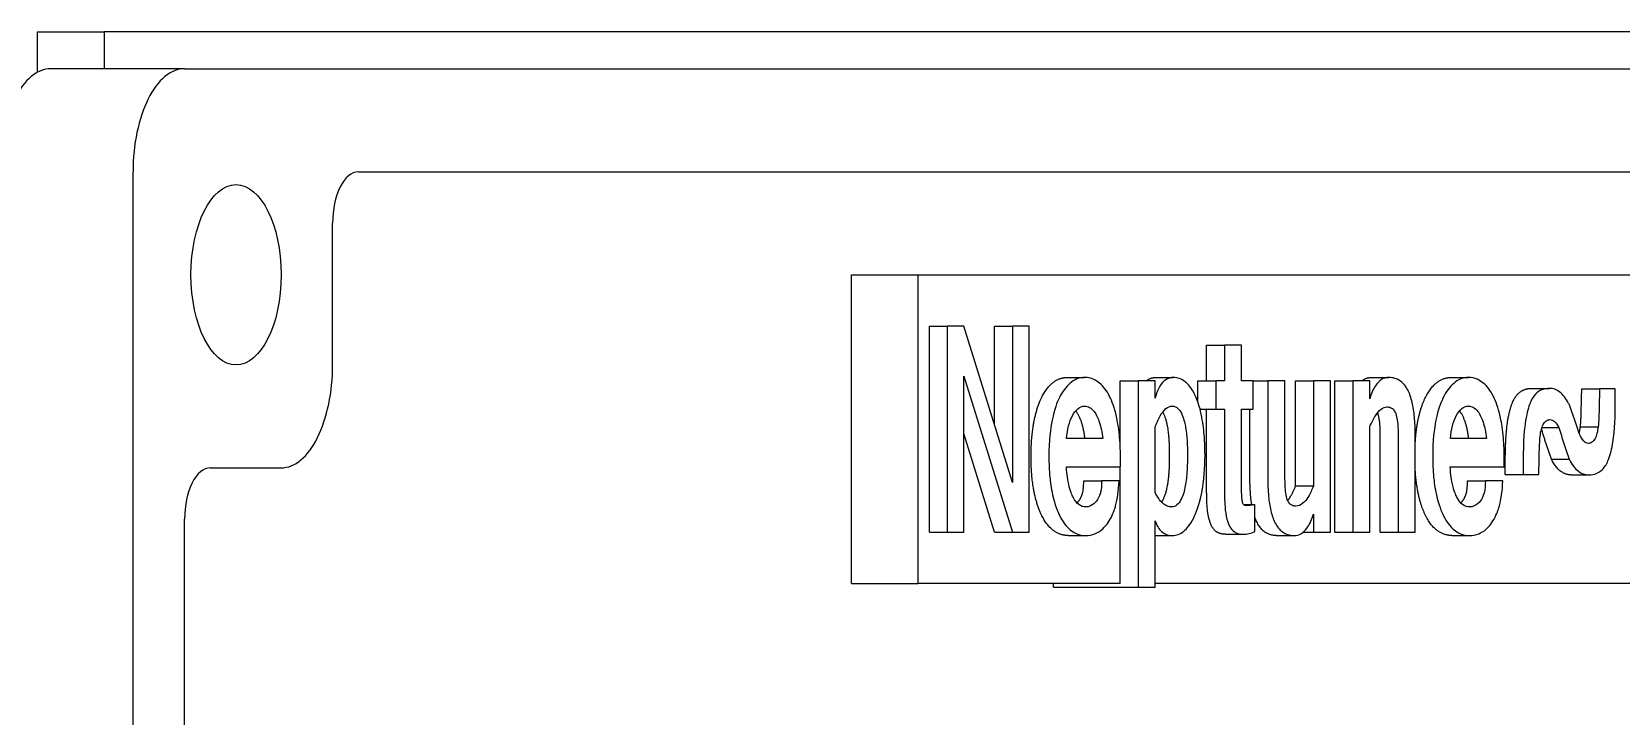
# Model space of a CAD drawing. Header units: inches. Extents: x 12 to 318, y 5 to 204.
# Drawn here: x 155.764 to 159.618, y 85.659 to 87.316 of the extents above; entities that cross this region are included whole.
import ezdxf

# ---------------------------------------------------------------- set-up
doc = ezdxf.new("R2010")
doc.units = ezdxf.units.IN
doc.header["$LTSCALE"] = 9.5
doc.header["$MEASUREMENT"] = 0
doc.layers.add('Dimension', color=7, linetype='Continuous', lineweight=25)
doc.layers.add('Visible', color=7, linetype='Continuous', lineweight=18)
doc.styles.add('Standard D-E', font='arial.ttf')
doc.dimstyles.new('in [mm] D-E NeptuneBenson', dxfattribs={"dimscale": 9.5, "dimtxt": 0.15, "dimasz": 0.098425, "dimexe": 0.125, "dimexo": 0.063, "dimgap": 0.031496, "dimtad": 0, "dimtih": 1, "dimtoh": 1, "dimdec": 4, "dimzin": 3, "dimdsep": 46, "dimlunit": 5, "dimtxsty": 'Standard D-E', "dimcen": 0.09, "dimdle": 0.393701, "dimclrd": 256, "dimclre": 256, "dimclrt": 256, "dimadec": 1, "dimazin": 1, "dimtfac": 1, "dimtofl": 0, "dimtmove": 0, "dimatfit": 3, "dimfxl": 1, "dimfrac": 1, "dimtolj": 1, "dimtzin": 4, "dimlwd": -1, "dimlwe": -1, "dimarcsym": 0})

# ---------------------------------------------------------------- blocks, each defined once
blk = doc.blocks.new('*D26')
at = {"layer": 'Defpoints', "color": 0, "transparency": 16777216}
for p in [(158.4059, 100.6863), (159.8111, 27.7063), (175.2466, 27.7063)]:
    blk.add_point(p, dxfattribs=at)
at = {"layer": 'Dimension', "transparency": 16777216}
for p, q in [((159.0044, 100.6863), (176.4341, 100.6863)), ((175.2466, 99.7513), (175.2466, 83.4672)), ((175.2466, 28.6414), (175.2466, 78.9878)), ((160.4096, 27.7063), (176.4341, 27.7063))]:
    blk.add_line(p, q, dxfattribs=at)
for points in [[(175.0907, 99.7513), (175.4024, 99.7513), (175.2466, 100.6863)], [(175.0907, 28.6414), (175.4024, 28.6414), (175.2466, 27.7063)]]:
    blk.add_solid(points, dxfattribs=at)
at = {"layer": 'Dimension', "transparency": 16777216, "char_height": 1.425, "attachment_point": 5, "style": 'Standard D-E'}
for s, insert in [('\\A1; 73 in', (175.2466, 82.2548)), ('\\A1;[1853.7 mm]', (175.2466, 80.0151))]:
    blk.add_mtext(s, dxfattribs=dict(at, insert=insert))
blk = doc.blocks.new('*D27')
at = {"layer": 'Defpoints', "color": 0, "transparency": 16777216}
for p in [(145.3107, 108.5663), (184.5188, 108.5663), (159.8111, 27.7063)]:
    blk.add_point(p, dxfattribs=at)
at = {"layer": 'Dimension', "transparency": 16777216}
for p, q in [((145.9092, 108.5663), (185.7063, 108.5663)), ((184.5188, 107.6313), (184.5188, 71.0909)), ((184.5188, 28.6414), (184.5188, 65.1817)), ((160.4096, 27.7063), (185.7063, 27.7063))]:
    blk.add_line(p, q, dxfattribs=at)
for points in [[(184.363, 107.6313), (184.6747, 107.6313), (184.5188, 108.5663)], [(184.363, 28.6414), (184.6747, 28.6414), (184.5188, 27.7063)]]:
    blk.add_solid(points, dxfattribs=at)
at = {"layer": 'Dimension', "transparency": 16777216, "char_height": 1.425, "attachment_point": 5, "style": 'Standard D-E'}
for s, insert in [('\\A1; 80{\\H1x;\\S7#8;} in', (184.5188, 69.8785)), ('\\A1;[2053.8 mm]', (184.5188, 66.9239))]:
    blk.add_mtext(s, dxfattribs=dict(at, insert=insert))

msp = doc.modelspace()

# ---------------------------------------------------------------- linework, layer by layer
at = {"layer": 'Visible'}
for p, q in [((155.7782, 87.316313), (155.94058, 87.316313)), ((155.7782, 87.21778), (155.7782, 87.316313)), ((155.94058, 87.316313), (155.94058, 87.226313)), ((162.34058, 87.316313), (155.94058, 87.316313)), ((156.13534, 87.226313), (155.81058, 87.226313)), ((156.13534, 87.226313), (162.88534, 87.226313)), ((156.01034, 79.476313), (156.01034, 86.976313)), ((156.557215, 86.976278), (162.463465, 86.976278)), ((156.494715, 86.507563), (156.494715, 86.851278)), ((157.75421, 86.726278), (157.91659, 86.726278)), ((157.75421, 85.976278), (157.75421, 86.726278)), ((157.91659, 86.726278), (161.10409, 86.726278)), ((157.91659, 85.976278), (157.91659, 86.726278)), ((157.943411, 86.101278), (157.943411, 86.601278)), ((157.943411, 86.601278), (157.986713, 86.601278)), ((157.986713, 86.601278), (157.986713, 86.101278)), ((158.027198, 86.601278), (157.986713, 86.601278)), ((158.14486, 86.22223), (158.027198, 86.601278)), ((158.101559, 86.601278), (158.14486, 86.601278)), ((158.101559, 86.361725), (158.101559, 86.601278)), ((158.185599, 86.601278), (158.14486, 86.601278)), ((158.14486, 86.601278), (158.14486, 86.22223)), ((158.185599, 86.101278), (158.185599, 86.601278)), ((158.616417, 86.555225), (158.659719, 86.555225)), ((158.616417, 86.468687), (158.616417, 86.555225)), ((158.701217, 86.555225), (158.659719, 86.555225)), ((158.659719, 86.555225), (158.659719, 86.468687)), ((158.701217, 86.468687), (158.701217, 86.555225)), ((158.027198, 86.479821), (158.14486, 86.101278)), ((158.027198, 86.101278), (158.027198, 86.479821)), ((158.277058, 86.476784), (158.32036, 86.476784)), ((158.406758, 86.468687), (158.450059, 86.468687)), ((158.406758, 86.306338), (158.406758, 86.468687)), ((158.491304, 86.468687), (158.450059, 86.468687)), ((158.450059, 86.468687), (158.450059, 85.967675)), ((158.491304, 86.426683), (158.491304, 86.468687)), ((158.492285, 86.476784), (158.535586, 86.476784)), ((158.595162, 86.468687), (158.638464, 86.468687)), ((158.595162, 86.417482), (158.595162, 86.468687)), ((158.659719, 86.468687), (158.638464, 86.468687)), ((158.638464, 86.468687), (158.638464, 86.399861)), ((158.729557, 86.468687), (158.701217, 86.468687)), ((158.729557, 86.399861), (158.729557, 86.468687)), ((158.729557, 86.468687), (158.764874, 86.468687)), ((158.806625, 86.468687), (158.764874, 86.468687)), ((158.764874, 86.468687), (158.764874, 86.231845)), ((158.806625, 86.234375), (158.806625, 86.468687)), ((158.832403, 86.213626), (158.832403, 86.468687)), ((158.832403, 86.468687), (158.875704, 86.468687)), ((158.916949, 86.468687), (158.875704, 86.468687)), ((158.875704, 86.468687), (158.875704, 86.213626)), ((158.916949, 86.101278), (158.916949, 86.468687)), ((158.927689, 86.101278), (158.927689, 86.468687)), ((158.927689, 86.468687), (158.970991, 86.468687)), ((159.012236, 86.468687), (158.970991, 86.468687)), ((158.970991, 86.468687), (158.970991, 86.101278)), ((159.012236, 86.424659), (159.012236, 86.468687)), ((159.015493, 86.476784), (159.058794, 86.476784)), ((159.208705, 86.476784), (159.252006, 86.476784)), ((159.405712, 86.450468), (159.449014, 86.450468)), ((159.52717, 86.449456), (159.570471, 86.449456)), ((159.608427, 86.449456), (159.570471, 86.449456)), ((159.608427, 86.419598), (159.608427, 86.449456)), ((158.600523, 86.399861), (158.638464, 86.399861)), ((158.616417, 86.212614), (158.616417, 86.399861)), ((158.638464, 86.399861), (158.659719, 86.399861)), ((158.659719, 86.399861), (158.659719, 86.212614)), ((158.701217, 86.210084), (158.701217, 86.399861)), ((158.701217, 86.399861), (158.729557, 86.399861)), ((158.721573, 86.231845), (158.721573, 86.399861)), ((158.101559, 86.101278), (158.027198, 86.340512)), ((158.364135, 86.329011), (158.276584, 86.329011)), ((158.491304, 86.197938), (158.491304, 86.355327)), ((159.012236, 86.101278), (159.012236, 86.356845)), ((159.038013, 86.101278), (159.038013, 86.33559)), ((159.081315, 86.33559), (159.081315, 86.101278)), ((159.122813, 86.101278), (159.122813, 86.33812)), ((159.295781, 86.329011), (159.208231, 86.329011)), ((159.430507, 86.355327), (159.471787, 86.355327)), ((159.523627, 86.357351), (159.566929, 86.357351)), ((156.197857, 86.257563), (156.369715, 86.257563)), ((158.276078, 86.259679), (158.407151, 86.259679)), ((158.406758, 85.976278), (158.406758, 86.259679)), ((158.407151, 86.259679), (158.407151, 86.284477)), ((159.207725, 86.259679), (159.338798, 86.259679)), ((159.338798, 86.259679), (159.338798, 86.284477)), ((159.341441, 86.24146), (159.341441, 86.271825)), ((159.384742, 86.271825), (159.384742, 86.24146)), ((159.453536, 86.278404), (159.496837, 86.278404)), ((158.318303, 86.225772), (158.361605, 86.225772)), ((158.403862, 86.225772), (158.361605, 86.225772)), ((158.832403, 86.213626), (158.875704, 86.213626)), ((159.24995, 86.225772), (159.293251, 86.225772)), ((159.335508, 86.225772), (159.293251, 86.225772)), ((159.341441, 86.24146), (159.384742, 86.24146)), ((159.384742, 86.24146), (159.422951, 86.24146)), ((159.500854, 86.240448), (159.544155, 86.240448)), ((156.135357, 80.320063), (156.135357, 86.132563)), ((158.705956, 86.16808), (158.733352, 86.16808)), ((158.733352, 86.102796), (158.733352, 86.16808)), ((158.875704, 86.145306), (158.875704, 86.101278)), ((157.943411, 86.101278), (157.986713, 86.101278)), ((157.986713, 86.101278), (158.027198, 86.101278)), ((158.101559, 86.101278), (158.14486, 86.101278)), ((158.14486, 86.101278), (158.185599, 86.101278)), ((158.280095, 86.093181), (158.323396, 86.093181)), ((158.491304, 85.967675), (158.491304, 86.129112)), ((158.491304, 86.093181), (158.533562, 86.093181)), ((158.662723, 86.096217), (158.706024, 86.096217)), ((158.785338, 86.093181), (158.828639, 86.093181)), ((158.850935, 86.101278), (158.875704, 86.101278)), ((158.875704, 86.101278), (158.916949, 86.101278)), ((158.927689, 86.101278), (158.970991, 86.101278)), ((158.970991, 86.101278), (159.012236, 86.101278)), ((159.038013, 86.101278), (159.081315, 86.101278)), ((159.081315, 86.101278), (159.122813, 86.101278)), ((159.211741, 86.093181), (159.255043, 86.093181)), ((157.75421, 85.976278), (157.91659, 85.976278)), ((158.406758, 85.976278), (157.91659, 85.976278)), ((158.244378, 85.967675), (158.244378, 85.976278)), ((161.10409, 85.976278), (158.491304, 85.976278)), ((158.244378, 85.967675), (158.450059, 85.967675)), ((158.450059, 85.967675), (158.491304, 85.967675))]:
    msp.add_line(p, q, dxfattribs=at)
for centre, major_axis in [((155.81058, 86.976313), (0, 0.25)), ((156.13534, 86.976313), (0, 0.25)), ((156.557215, 86.851278), (0, 0.125)), ((156.369715, 86.507563), (0, -0.25)), ((156.197857, 86.132563), (0, 0.125))]:
    msp.add_ellipse(centre, major_axis=major_axis, ratio=0.5, start_param=0, end_param=1.57079633, dxfattribs=at)
msp.add_ellipse((156.26034, 86.726313), major_axis=(0, 0.21875), ratio=0.5, dxfattribs=at)
for points in [[(158.190267, 86.284983), (158.190267, 86.329011), (158.202666, 86.399861), (158.225692, 86.449456), (158.258081, 86.476784), (158.277058, 86.476784)], [(158.470164, 86.468687), (158.479772, 86.476784), (158.492285, 86.476784)], [(158.993397, 86.468687), (159.003226, 86.476784), (159.015493, 86.476784)], [(159.341441, 86.271825), (159.341441, 86.319902), (159.348526, 86.386703), (159.363961, 86.431238), (159.388759, 86.450468), (159.405712, 86.450468)], [(159.523627, 86.357351), (159.524892, 86.36646), (159.526158, 86.407452), (159.52717, 86.449456)], [(159.453536, 86.278404), (159.440234, 86.315166), (159.429475, 86.351929)], [(159.520902, 86.341852), (159.522565, 86.348643), (159.523627, 86.357351)], [(158.280095, 86.093181), (158.260105, 86.093181), (158.226957, 86.118991), (158.203172, 86.169092), (158.190267, 86.239436), (158.190267, 86.284983)], [(159.500854, 86.240448), (159.472261, 86.240448), (159.453536, 86.278404)], [(158.662723, 86.096217), (158.647541, 86.096217), (158.629322, 86.1114), (158.618948, 86.142776), (158.616417, 86.18478), (158.616417, 86.212614)], [(158.726052, 86.16808), (158.721573, 86.195092), (158.721573, 86.231845)], [(158.813317, 86.178031), (158.823375, 86.190275), (158.832403, 86.213626)], [(158.785338, 86.093181), (158.748979, 86.093181), (158.733352, 86.138263)]]:
    msp.add_open_spline(points, degree=2, dxfattribs=at)
for points, degree, knots in [([(158.32036, 86.476784), (158.314107, 86.476784), (158.307889, 86.475672), (158.295092, 86.470602), (158.289456, 86.4668), (158.275053, 86.4544), (158.266548, 86.443087), (158.253342, 86.416417), (158.246685, 86.399173), (158.237103, 86.351948), (158.233568, 86.323616), (158.233568, 86.284983)], 3, [-1.49193162, -1.49193162, -1.49193162, -1.49193162, -1.29030138, -1.29030138, -1.0712515, -1.0712515, -0.64119148, -0.64119148, -0.29439022, -0.29439022, 0, 0, 0, 0]), ([(158.407151, 86.284477), (158.407151, 86.301952), (158.406434, 86.319482), (158.402729, 86.35703), (158.399847, 86.371919), (158.392672, 86.403669), (158.386661, 86.419361), (158.373857, 86.444999), (158.365622, 86.455747), (158.348243, 86.470037), (158.336579, 86.476784), (158.32036, 86.476784)], 3, [-0.953742878, -0.953742878, -0.953742878, -0.953742878, -0.864238922, -0.864238922, -0.757751945, -0.757751945, -0.52950742, -0.52950742, -0.247180323, -0.247180323, 0, 0, 0, 0]), ([(158.535586, 86.476784), (158.529343, 86.476784), (158.523069, 86.475273), (158.511848, 86.46798), (158.507032, 86.46282), (158.497961, 86.447681), (158.494215, 86.437767), (158.491304, 86.426683)], 3, [-0.275184465, -0.275184465, -0.275184465, -0.275184465, -0.180024512, -0.180024512, -0.095399098, -0.095399098, 0, 0, 0, 0]), ([(158.612509, 86.288019), (158.612509, 86.307102), (158.611707, 86.326195), (158.608531, 86.358235), (158.606278, 86.376032), (158.597977, 86.410763), (158.592819, 86.425705), (158.578692, 86.452732), (158.570875, 86.460997), (158.555677, 86.473552), (158.545724, 86.476784), (158.535586, 86.476784)], 3, [-0.558955892, -0.558955892, -0.558955892, -0.558955892, -0.427301963, -0.427301963, -0.333627639, -0.333627639, -0.250557772, -0.250557772, -0.154511048, -0.154511048, 0, 0, 0, 0]), ([(159.058794, 86.476784), (159.052778, 86.476784), (159.046782, 86.475323), (159.035676, 86.468502), (159.030744, 86.463548), (159.020508, 86.44812), (159.015913, 86.437076), (159.012236, 86.424659)], 3, [-0.286997863, -0.286997863, -0.286997863, -0.286997863, -0.195305384, -0.195305384, -0.109970073, -0.109970073, 0, 0, 0, 0]), ([(159.122813, 86.33812), (159.122813, 86.352441), (159.1223, 86.367055), (159.119839, 86.393188), (159.118084, 86.405094), (159.112758, 86.427598), (159.109203, 86.437857), (159.099756, 86.455783), (159.094083, 86.46258), (159.078663, 86.474354), (159.068581, 86.476784), (159.058794, 86.476784)], 3, [-0.549838036, -0.549838036, -0.549838036, -0.549838036, -0.440760651, -0.440760651, -0.347374274, -0.347374274, -0.251258835, -0.251258835, -0.149149172, -0.149149172, 0, 0, 0, 0]), ([(159.122813, 86.317269), (159.124274, 86.342502), (159.134312, 86.399861), (159.157339, 86.449456), (159.189727, 86.476784), (159.208705, 86.476784)], 2, [0.38083015, 0.38083015, 0.38083015, 1, 2, 3, 4, 4, 4]), ([(159.252006, 86.476784), (159.245754, 86.476784), (159.239536, 86.475672), (159.226739, 86.470602), (159.221102, 86.4668), (159.206699, 86.4544), (159.198194, 86.443087), (159.184988, 86.416417), (159.178332, 86.399173), (159.168749, 86.351948), (159.165215, 86.323616), (159.165215, 86.284983)], 3, [-1.49193162, -1.49193162, -1.49193162, -1.49193162, -1.29030138, -1.29030138, -1.0712515, -1.0712515, -0.64119148, -0.64119148, -0.29439022, -0.29439022, 0, 0, 0, 0]), ([(159.338798, 86.284477), (159.338798, 86.301952), (159.33808, 86.319482), (159.334375, 86.35703), (159.331494, 86.371919), (159.324319, 86.403669), (159.318307, 86.419361), (159.305503, 86.444999), (159.297268, 86.455747), (159.27989, 86.470037), (159.268225, 86.476784), (159.252006, 86.476784)], 3, [-0.953742878, -0.953742878, -0.953742878, -0.953742878, -0.864238922, -0.864238922, -0.757751945, -0.757751945, -0.52950742, -0.52950742, -0.247180323, -0.247180323, 0, 0, 0, 0]), ([(159.449014, 86.450468), (159.442698, 86.450468), (159.436284, 86.449468), (159.425025, 86.444832), (159.419608, 86.441615), (159.409505, 86.430675), (159.405207, 86.423419), (159.398133, 86.405869), (159.394044, 86.3926), (159.388003, 86.355038), (159.384742, 86.325094), (159.384742, 86.271825)], 3, [-2.38343253, -2.38343253, -2.38343253, -2.38343253, -1.8060438, -1.8060438, -1.33277788, -1.33277788, -0.86133468, -0.86133468, -0.40590851, -0.40590851, 0, 0, 0, 0]), ([(159.494813, 86.414031), (159.488695, 86.425777), (159.481755, 86.43509), (159.465922, 86.447686), (159.457572, 86.450468), (159.449014, 86.450468)], 3, [-0.259669604, -0.259669604, -0.259669604, -0.259669604, -0.130428825, -0.130428825, 0, 0, 0, 0]), ([(159.570471, 86.449456), (159.569305, 86.401063), (159.568831, 86.386556), (159.568291, 86.37234), (159.567763, 86.36336), (159.566929, 86.357351)], 3, [-0.0733444233, -0.0733444233, -0.0733444233, -0.0733444233, -0.047519074, -0.047519074, 0, 0, 0, 0]), ([(158.276584, 86.329011), (158.277503, 86.339577), (158.279087, 86.349798), (158.283863, 86.36847), (158.286877, 86.376582), (158.294602, 86.391456), (158.29894, 86.397161), (158.308985, 86.405508), (158.314595, 86.407452), (158.32036, 86.407452)], 3, [-0.311667492, -0.311667492, -0.311667492, -0.311667492, -0.237050543, -0.237050543, -0.16576507, -0.16576507, -0.087852602, -0.087852602, 0, 0, 0, 0]), ([(158.32036, 86.407452), (158.324464, 86.407452), (158.32853, 86.406474), (158.336253, 86.402097), (158.339782, 86.398886), (158.349154, 86.386603), (158.353367, 86.376206), (158.359967, 86.356887), (158.362633, 86.343385), (158.364135, 86.329011)], 3, [-0.251457438, -0.251457438, -0.251457438, -0.251457438, -0.21404187, -0.21404187, -0.178283825, -0.178283825, -0.111899249, -0.111899249, 0, 0, 0, 0]), ([(158.491304, 86.355327), (158.495013, 86.36565), (158.499252, 86.375564), (158.508152, 86.391049), (158.512699, 86.397103), (158.522629, 86.405368), (158.527739, 86.407452), (158.533055, 86.407452)], 3, [-0.260849088, -0.260849088, -0.260849088, -0.260849088, -0.163914804, -0.163914804, -0.081029131, -0.081029131, 0, 0, 0, 0]), ([(158.533055, 86.407452), (158.535636, 86.407452), (158.538205, 86.406953), (158.543109, 86.404754), (158.5454, 86.403141), (158.551298, 86.397191), (158.554469, 86.391969), (158.56177, 86.374971), (158.564204, 86.36311), (158.568865, 86.335333), (158.569999, 86.311654), (158.569999, 86.288019)], 3, [-0.343912155, -0.343912155, -0.343912155, -0.343912155, -0.317867105, -0.317867105, -0.293187958, -0.293187958, -0.251194999, -0.251194999, -0.180100274, -0.180100274, 0, 0, 0, 0]), ([(159.012236, 86.356845), (159.016427, 86.366541), (159.021093, 86.375883), (159.030423, 86.390307), (159.035083, 86.396015), (159.044644, 86.403461), (159.049361, 86.405428), (159.05424, 86.405428)], 3, [-0.254147783, -0.254147783, -0.254147783, -0.254147783, -0.156374809, -0.156374809, -0.074354364, -0.074354364, 0, 0, 0, 0]), ([(159.05424, 86.405428), (159.057332, 86.405428), (159.060517, 86.404922), (159.066122, 86.402356), (159.068644, 86.400499), (159.07306, 86.394936), (159.074516, 86.391884), (159.077276, 86.384537), (159.078445, 86.378767), (159.080805, 86.362028), (159.081315, 86.348699), (159.081315, 86.33559)], 3, [-0.243715019, -0.243715019, -0.243715019, -0.243715019, -0.209104446, -0.209104446, -0.179401679, -0.179401679, -0.150757457, -0.150757457, -0.099891353, -0.099891353, 0, 0, 0, 0]), ([(159.208231, 86.329011), (159.20915, 86.339577), (159.210734, 86.349798), (159.215509, 86.36847), (159.218523, 86.376582), (159.226248, 86.391456), (159.230586, 86.397161), (159.240632, 86.405508), (159.246242, 86.407452), (159.252006, 86.407452)], 3, [-0.311667492, -0.311667492, -0.311667492, -0.311667492, -0.237050543, -0.237050543, -0.16576507, -0.16576507, -0.087852602, -0.087852602, 0, 0, 0, 0]), ([(159.252006, 86.407452), (159.25611, 86.407452), (159.260177, 86.406474), (159.267899, 86.402097), (159.271429, 86.398886), (159.2808, 86.386603), (159.285014, 86.376206), (159.291614, 86.356887), (159.29428, 86.343385), (159.295781, 86.329011)], 3, [-0.251457438, -0.251457438, -0.251457438, -0.251457438, -0.21404187, -0.21404187, -0.178283825, -0.178283825, -0.111899249, -0.111899249, 0, 0, 0, 0]), ([(159.521635, 86.339638), (159.519981, 86.344636), (159.501863, 86.399333), (159.495766, 86.412515), (159.495384, 86.413275), (159.494996, 86.41384), (159.4949, 86.413961), (159.494813, 86.414031)], 3, [-0.0812338479, -0.0812338479, -0.0812338479, -0.0812338479, -0.0063211266, -0.0063211266, -0.0014322504, -0.0014322504, 0, 0, 0, 0]), ([(159.544155, 86.240448), (159.550515, 86.240448), (159.556987, 86.241463), (159.571322, 86.247476), (159.576383, 86.252479), (159.583965, 86.26082), (159.588391, 86.268421), (159.597019, 86.290117), (159.600374, 86.304821), (159.607131, 86.349199), (159.608427, 86.384711), (159.608427, 86.419598)], 3, [-0.589636819, -0.589636819, -0.589636819, -0.589636819, -0.553532833, -0.553532833, -0.506526146, -0.506526146, -0.40328783, -0.40328783, -0.265842047, -0.265842047, 0, 0, 0, 0]), ([(158.320834, 86.329011), (158.317291, 86.362918), (158.302349, 86.391504), (158.298618, 86.396029)], 2, [0, 0, 0, 1, 1.28376973, 1.28376973, 1.28376973]), ([(158.526697, 86.288019), (158.526697, 86.348242), (158.513817, 86.386883), (158.510121, 86.393161)], 2, [0, 0, 0, 1, 1.30522235, 1.30522235, 1.30522235]), ([(159.038013, 86.33559), (159.038013, 86.375064), (159.031633, 86.390689), (159.031445, 86.39112)], 2, [0, 0, 0, 1, 1.02920813, 1.02920813, 1.02920813]), ([(159.25248, 86.329011), (159.248938, 86.362918), (159.233995, 86.391504), (159.230264, 86.396029)], 2, [0, 0, 0, 1, 1.28376973, 1.28376973, 1.28376973]), ([(159.425987, 86.333566), (159.426689, 86.339252), (159.427655, 86.344917), (159.430153, 86.354651), (159.431595, 86.358843), (159.435294, 86.366222), (159.437487, 86.369127), (159.443002, 86.373596), (159.446254, 86.374557), (159.44952, 86.374557)], 3, [-0.174010342, -0.174010342, -0.174010342, -0.174010342, -0.129365784, -0.129365784, -0.090658973, -0.090658973, -0.049771795, -0.049771795, 0, 0, 0, 0]), ([(159.44952, 86.374557), (159.451491, 86.374557), (159.453442, 86.374161), (159.457319, 86.372542), (159.459206, 86.371328), (159.465024, 86.366303), (159.4686, 86.361235), (159.471787, 86.355327)], 3, [-0.126574619, -0.126574619, -0.126574619, -0.126574619, -0.096544816, -0.096544816, -0.066224916, -0.066224916, 0, 0, 0, 0]), ([(159.422951, 86.24146), (159.423208, 86.260331), (159.423616, 86.284038), (159.424686, 86.315539), (159.425242, 86.327042), (159.425987, 86.333566)], 3, [-0.129093531, -0.129093531, -0.129093531, -0.129093531, -0.050994454, -0.050994454, 0, 0, 0, 0]), ([(159.471787, 86.355327), (159.475558, 86.3423), (159.479509, 86.329478), (159.487862, 86.303829), (159.492277, 86.291007), (159.496837, 86.278404)], 3, [-0.23324276, -0.23324276, -0.23324276, -0.23324276, -0.118545851, -0.118545851, 0, 0, 0, 0]), ([(159.543396, 86.316865), (159.541458, 86.316865), (159.53955, 86.317339), (159.535743, 86.319264), (159.533899, 86.320714), (159.52813, 86.32675), (159.524636, 86.332887), (159.521635, 86.339638)], 3, [-0.128632551, -0.128632551, -0.128632551, -0.128632551, -0.099126524, -0.099126524, -0.068837122, -0.068837122, 0, 0, 0, 0]), ([(159.566929, 86.357351), (159.566246, 86.351754), (159.565305, 86.346161), (159.562872, 86.336611), (159.561469, 86.332507), (159.557815, 86.32526), (159.555579, 86.322358), (159.550029, 86.317852), (159.546723, 86.316865), (159.543396, 86.316865)], 3, [-0.172747525, -0.172747525, -0.172747525, -0.172747525, -0.128926767, -0.128926767, -0.091254657, -0.091254657, -0.050695576, -0.050695576, 0, 0, 0, 0]), ([(158.233568, 86.284983), (158.233568, 86.268219), (158.234224, 86.251328), (158.236863, 86.223986), (158.238747, 86.208868), (158.248046, 86.167122), (158.254756, 86.151171), (158.267215, 86.126293), (158.275795, 86.115095), (158.293724, 86.100415), (158.305994, 86.093181), (158.323396, 86.093181)], 3, [-1.15207317, -1.15207317, -1.15207317, -1.15207317, -0.93289171, -0.93289171, -0.78803686, -0.78803686, -0.5752915, -0.5752915, -0.26521632, -0.26521632, 0, 0, 0, 0]), ([(158.507133, 86.174116), (158.51216, 86.181362), (158.526697, 86.223748), (158.526697, 86.288019)], 2, [0.61561719, 0.61561719, 0.61561719, 1, 2, 2, 2]), ([(158.569999, 86.288019), (158.569999, 86.272499), (158.569539, 86.25628), (158.567197, 86.228826), (158.565556, 86.216388), (158.560094, 86.193135), (158.556821, 86.185504), (158.551258, 86.174771), (158.548012, 86.170342), (158.540335, 86.163966), (158.536119, 86.162513), (158.53179, 86.162513)], 3, [-0.302907609, -0.302907609, -0.302907609, -0.302907609, -0.236448124, -0.236448124, -0.183771951, -0.183771951, -0.126677605, -0.126677605, -0.065974246, -0.065974246, 0, 0, 0, 0]), ([(158.533562, 86.093181), (158.543144, 86.093181), (158.552413, 86.096576), (158.567962, 86.109487), (158.576711, 86.119077), (158.590941, 86.147754), (158.598009, 86.165491), (158.610658, 86.226931), (158.612509, 86.259966), (158.612509, 86.288019)], 3, [-1.00371193, -1.00371193, -1.00371193, -1.00371193, -0.65582579, -0.65582579, -0.39249245, -0.39249245, -0.21376441, -0.21376441, 0, 0, 0, 0]), ([(159.165215, 86.284983), (159.165215, 86.268219), (159.16587, 86.251328), (159.168509, 86.223986), (159.170393, 86.208868), (159.179692, 86.167122), (159.186402, 86.151171), (159.198861, 86.126293), (159.207442, 86.115095), (159.22537, 86.100415), (159.23764, 86.093181), (159.255043, 86.093181)], 3, [-1.15207317, -1.15207317, -1.15207317, -1.15207317, -0.93289171, -0.93289171, -0.78803686, -0.78803686, -0.5752915, -0.5752915, -0.26521632, -0.26521632, 0, 0, 0, 0]), ([(158.323396, 86.162513), (158.317387, 86.162513), (158.311431, 86.164272), (158.302161, 86.171476), (158.29729, 86.176405), (158.289398, 86.191603), (158.285294, 86.200884), (158.280136, 86.224779), (158.276864, 86.241358), (158.276078, 86.259679)], 3, [-1.96156648, -1.96156648, -1.96156648, -1.96156648, -1.05825772, -1.05825772, -0.46701751, -0.46701751, -0.14011971, -0.14011971, 0, 0, 0, 0]), ([(159.211741, 86.093181), (159.191751, 86.093181), (159.158604, 86.118991), (159.134818, 86.169092), (159.124322, 86.226307), (159.122813, 86.252424)], 2, [0, 0, 0, 1, 2, 3, 3.62671179, 3.62671179, 3.62671179]), ([(159.255043, 86.162513), (159.249033, 86.162513), (159.243077, 86.164272), (159.233807, 86.171476), (159.228936, 86.176405), (159.221044, 86.191603), (159.21694, 86.200884), (159.211782, 86.224779), (159.20851, 86.241358), (159.207725, 86.259679)], 3, [-1.96156648, -1.96156648, -1.96156648, -1.96156648, -1.05825772, -1.05825772, -0.46701751, -0.46701751, -0.14011971, -0.14011971, 0, 0, 0, 0]), ([(159.496837, 86.278404), (159.49989, 86.272216), (159.503208, 86.266645), (159.510346, 86.257057), (159.514083, 86.253102), (159.526361, 86.243254), (159.535179, 86.240448), (159.544155, 86.240448)], 3, [-0.267811712, -0.267811712, -0.267811712, -0.267811712, -0.201580456, -0.201580456, -0.136795366, -0.136795366, 0, 0, 0, 0]), ([(158.30185, 86.17223), (158.304116, 86.174466), (158.311471, 86.184274), (158.317797, 86.203505), (158.318303, 86.225772)], 2, [1.6157242, 1.6157242, 1.6157242, 2, 3, 4, 4, 4]), ([(158.323396, 86.093181), (158.330759, 86.093181), (158.33808, 86.09452), (158.350957, 86.099765), (158.357911, 86.103576), (158.37077, 86.115454), (158.378246, 86.123838), (158.390743, 86.14919), (158.394037, 86.160002), (158.399984, 86.181492), (158.402559, 86.202606), (158.403862, 86.225772)], 3, [-0.510586724, -0.510586724, -0.510586724, -0.510586724, -0.395857325, -0.395857325, -0.305816844, -0.305816844, -0.233792858, -0.233792858, -0.177640706, -0.177640706, 0, 0, 0, 0]), ([(158.361605, 86.225772), (158.361358, 86.214933), (158.360622, 86.205507), (158.358969, 86.19764), (158.357733, 86.191869), (158.35122, 86.178904), (158.347243, 86.173792), (158.338272, 86.166318), (158.331591, 86.162513), (158.323396, 86.162513)], 3, [-1.35675121, -1.35675121, -1.35675121, -1.35675121, -0.38738366, -0.38738366, -0.25082013, -0.25082013, -0.12489258, -0.12489258, 0, 0, 0, 0]), ([(158.659719, 86.212614), (158.659719, 86.195771), (158.659951, 86.178848), (158.661787, 86.151904), (158.663241, 86.14203), (158.668266, 86.123358), (158.67112, 86.117664), (158.675555, 86.110043), (158.679123, 86.105283), (158.690831, 86.09763), (158.698442, 86.096217), (158.706024, 86.096217)], 3, [-0.456376523, -0.456376523, -0.456376523, -0.456376523, -0.347954157, -0.347954157, -0.281330285, -0.281330285, -0.211467672, -0.211467672, -0.115556849, -0.115556849, 0, 0, 0, 0]), ([(158.712856, 86.165549), (158.711064, 86.165549), (158.709225, 86.165573), (158.706794, 86.167001), (158.706155, 86.167711), (158.705069, 86.169473), (158.70455, 86.170572), (158.703456, 86.173784), (158.7029, 86.176801), (158.70182, 86.185435), (158.701217, 86.193189), (158.701217, 86.210084)], 3, [-0.460292219, -0.460292219, -0.460292219, -0.460292219, -0.324637621, -0.324637621, -0.26853254, -0.26853254, -0.218737319, -0.218737319, -0.128741654, -0.128741654, 0, 0, 0, 0]), ([(158.764874, 86.231845), (158.764874, 86.217493), (158.765386, 86.202845), (158.76785, 86.176663), (158.769606, 86.164735), (158.77493, 86.142237), (158.778476, 86.131993), (158.787892, 86.114111), (158.793542, 86.107332), (158.808886, 86.095604), (158.818907, 86.093181), (158.828639, 86.093181)], 3, [-0.548827562, -0.548827562, -0.548827562, -0.548827562, -0.439512351, -0.439512351, -0.34598462, -0.34598462, -0.250058124, -0.250058124, -0.148318491, -0.148318491, 0, 0, 0, 0]), ([(158.833194, 86.164537), (158.830062, 86.164537), (158.826828, 86.165065), (158.821276, 86.167724), (158.818845, 86.169576), (158.81472, 86.174901), (158.813303, 86.177785), (158.810565, 86.185164), (158.809434, 86.190889), (158.807121, 86.207608), (158.806625, 86.221133), (158.806625, 86.234375)], 3, [-0.253422966, -0.253422966, -0.253422966, -0.253422966, -0.213493453, -0.213493453, -0.180698068, -0.180698068, -0.150977621, -0.150977621, -0.100904321, -0.100904321, 0, 0, 0, 0]), ([(158.875704, 86.213626), (158.872061, 86.204203), (158.867958, 86.195272), (158.859343, 86.18104), (158.854941, 86.175418), (158.844714, 86.166832), (158.839069, 86.164537), (158.833194, 86.164537)], 3, [-0.259852508, -0.259852508, -0.259852508, -0.259852508, -0.169044662, -0.169044662, -0.089539798, -0.089539798, 0, 0, 0, 0]), ([(159.233496, 86.17223), (159.235762, 86.174466), (159.243118, 86.184274), (159.249444, 86.203505), (159.24995, 86.225772)], 2, [1.6157242, 1.6157242, 1.6157242, 2, 3, 4, 4, 4]), ([(159.255043, 86.093181), (159.262405, 86.093181), (159.269727, 86.09452), (159.282604, 86.099765), (159.289557, 86.103576), (159.302417, 86.115454), (159.309893, 86.123838), (159.322389, 86.14919), (159.325683, 86.160002), (159.331631, 86.181492), (159.334205, 86.202606), (159.335508, 86.225772)], 3, [-0.510586724, -0.510586724, -0.510586724, -0.510586724, -0.395857325, -0.395857325, -0.305816844, -0.305816844, -0.233792858, -0.233792858, -0.177640706, -0.177640706, 0, 0, 0, 0]), ([(159.293251, 86.225772), (159.293005, 86.214933), (159.292268, 86.205507), (159.290616, 86.19764), (159.289379, 86.191869), (159.282867, 86.178904), (159.27889, 86.173792), (159.269919, 86.166318), (159.263238, 86.162513), (159.255043, 86.162513)], 3, [-1.35675121, -1.35675121, -1.35675121, -1.35675121, -0.38738366, -0.38738366, -0.25082013, -0.25082013, -0.12489258, -0.12489258, 0, 0, 0, 0]), ([(158.53179, 86.162513), (158.528002, 86.162513), (158.524242, 86.163216), (158.516912, 86.166199), (158.513411, 86.16841), (158.502912, 86.177597), (158.496717, 86.186795), (158.491304, 86.197938)], 3, [-0.23235467, -0.23235467, -0.23235467, -0.23235467, -0.174633939, -0.174633939, -0.118377074, -0.118377074, 0, 0, 0, 0]), ([(158.733352, 86.16808), (158.73139, 86.167785), (158.723145, 86.166547), (158.719349, 86.165915), (158.717195, 86.165549), (158.712856, 86.165549)], 3, [-0.296822188, -0.296822188, -0.296822188, -0.296822188, -0.06611673, -0.06611673, 0, 0, 0, 0]), ([(158.828639, 86.093181), (158.834691, 86.093181), (158.840723, 86.094635), (158.851905, 86.101416), (158.856881, 86.106341), (158.867259, 86.12174), (158.871944, 86.132814), (158.875704, 86.145306)], 3, [-0.289149274, -0.289149274, -0.289149274, -0.289149274, -0.196914302, -0.196914302, -0.111111337, -0.111111337, 0, 0, 0, 0]), ([(158.491304, 86.129112), (158.493265, 86.12306), (158.495638, 86.117747), (158.501329, 86.108472), (158.504556, 86.104767), (158.51594, 86.095296), (158.524985, 86.093181), (158.533562, 86.093181)], 3, [-0.242357309, -0.242357309, -0.242357309, -0.242357309, -0.187522898, -0.187522898, -0.130708149, -0.130708149, 0, 0, 0, 0]), ([(158.706024, 86.096217), (158.710417, 86.096217), (158.714821, 86.096812), (158.723937, 86.099007), (158.72868, 86.100702), (158.733352, 86.102796)], 3, [-0.13991373, -0.13991373, -0.13991373, -0.13991373, -0.072976112, -0.072976112, 0, 0, 0, 0])]:
    msp.add_open_spline(points, degree=degree, knots=knots, dxfattribs=at)

# ---------------------------------------------------------------- dimensions: what is measured, and where the dimension line sits
at = {"layer": 'Dimension'}
for base, p1, p2, text, picture, middle in [((184.518818, 108.566317), (159.811147, 27.706313), (145.310669, 108.566317), ' <> in\\X[2053.8 mm]', '*D27', (184.518818, 68.136315)), ((175.246572, 27.706313), (158.405909, 100.686313), (159.811147, 27.706313), ' <> in\\X[1853.7 mm]', '*D26', (175.246572, 81.227514))]:
    dim = msp.add_linear_dim(base=base, p1=p1, p2=p2, angle=90, text=text, dimstyle='in [mm] D-E NeptuneBenson', override={"dimgap": 0.031496, "dimdec": 4, "dimpost": '', "dimtol": 0, "dimlim": 0, "dimtp": 0, "dimtm": 0, "dimtdec": 2, "dimatfit": 1}, dxfattribs=at)
    dim.commit()
    dim.dimension.update_dxf_attribs({"geometry": picture, "text_midpoint": middle, "dimtype": 160})

doc.saveas('drawing.dxf')
